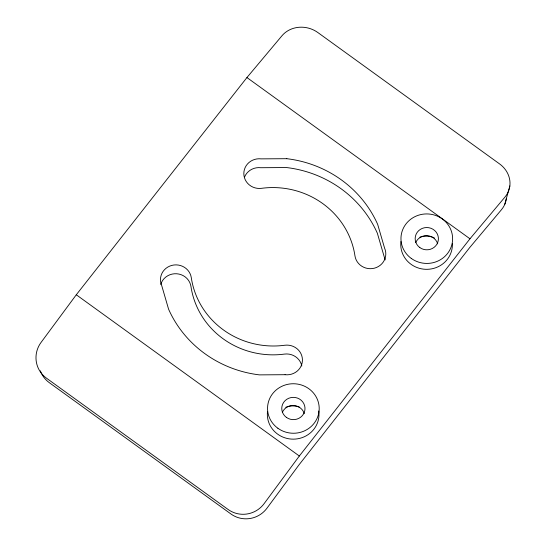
<?xml version="1.0" encoding="UTF-8"?>
<svg xmlns="http://www.w3.org/2000/svg" width="546" height="546" viewBox="0 0 546 546"><rect width="100%" height="100%" fill="white"/><g stroke="black" fill="none" stroke-linecap="round" stroke-linejoin="round"><path stroke-width="0.82" d="M504.743 204.436L509.848 185.927M76.29 294.772L41.046 342.444A25.833 25.43 -32.3 0 0 46.376 378.098L228.112 509.479A25.833 25.43 -32.3 0 0 264.087 503.685L299.331 456.012L469.97 238.793L505.002 197.01A25.833 23.328 15.5 0 0 499.576 163.916L317.847 32.535A25.833 23.328 15.5 0 0 281.961 35.77L246.935 77.552L76.29 294.772L299.331 456.012M246.935 77.552L469.97 238.793M40.356 370.85A25.833 25.43 -32.3 0 0 49.242 382.63L230.978 514.011A25.833 25.43 -32.3 0 0 266.953 508.217L299.003 464.858L469.649 247.645L501.501 209.65A25.833 23.328 15.5 0 0 506.354 198.567M285.749 407.289A18.079 17.329 2.1 0 1 299.583 407.193M419.888 237.189A18.079 17.329 2.1 0 1 434.432 237.995M160.729 284.459A15.5 14.851 2.1 0 1 176.692 273.758A15.5 14.851 2.1 0 1 190.977 286.534A82.658 79.211 2.1 0 0 284.432 354.095A15.5 14.851 2.1 0 1 301.822 366.004M385.189 259.882A15.5 14.851 2.1 0 0 384.241 256.907L377.354 233.231A113.657 108.92 2.1 0 0 286.486 167.54L260.865 167.718A15.5 14.851 2.1 0 0 244.622 176.87M318.734 410.995A25.833 24.754 2.1 0 1 293.427 439.155A25.833 24.754 2.1 0 1 267.52 411.343M452.381 243.584A25.833 24.754 2.1 0 1 425.573 269.308A25.833 24.754 2.1 0 1 400.935 241.523M282.302 412.421A11.623 11.138 2.1 0 1 293.721 405.494A11.623 11.138 2.1 0 1 304.279 413.65M415.711 242.601A11.623 11.138 2.1 0 1 427.136 235.667A11.623 11.138 2.1 0 1 437.687 243.83M286.807 158.695L261.186 158.866A15.5 14.851 2.1 0 0 243.83 173.71A15.5 14.851 2.1 0 0 261.507 188.322A82.658 79.211 2.1 0 1 354.961 255.883A15.5 14.851 2.1 0 0 374.467 268.161A15.5 14.851 2.1 0 0 384.561 248.055L377.675 224.386A113.657 108.92 2.1 0 0 286.807 158.695M285.073 374.699L259.452 374.877A113.657 108.92 2.1 0 1 168.584 309.186L161.698 285.51A15.5 14.851 2.1 0 1 171.792 265.411A15.5 14.851 2.1 0 1 191.298 277.682A82.658 79.211 2.1 0 0 284.759 345.249A15.5 14.851 2.1 0 1 302.436 359.855A15.5 14.851 2.1 0 1 285.073 374.699M277.866 428.248A25.833 24.754 2.1 0 0 319.021 411.554A25.833 24.754 2.1 0 0 283.251 385.694A25.833 24.754 2.1 0 0 277.866 428.248M286.397 417.383A11.623 11.138 2.1 0 0 304.921 409.875A11.623 11.138 2.1 0 0 288.82 398.239A11.623 11.138 2.1 0 0 286.397 417.383M411.274 258.422A25.833 24.754 2.1 0 0 452.429 241.735A25.833 24.754 2.1 0 0 416.659 215.875A25.833 24.754 2.1 0 0 411.274 258.422M419.813 247.563A11.623 11.138 2.1 0 0 438.329 240.049A11.623 11.138 2.1 0 0 422.235 228.412A11.623 11.138 2.1 0 0 419.813 247.563"/></g></svg>
